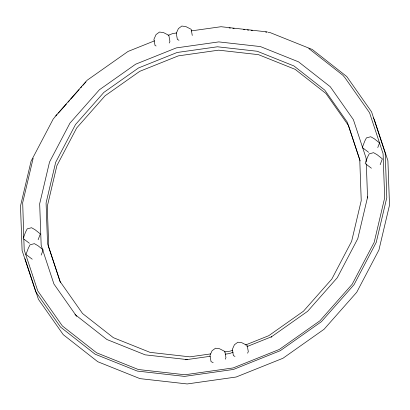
<?xml version="1.0" encoding="UTF-8"?>
<svg xmlns="http://www.w3.org/2000/svg" width="410" height="410" viewBox="0 0 410 410"><rect width="100%" height="100%" fill="white"/><g stroke="black" fill="none" stroke-linecap="round" stroke-linejoin="round"><path stroke-width="0.61" d="M33.143 158.327L22.694 202.627L23.785 237.785M367.688 196.708L357.802 238.62L337.281 277.713L307.654 311.282L271.082 337.087L271.697 336.702L246.84 346.66M38.13 239.742L40.334 233.91L35.086 229.749L31.534 227.719L27.229 228.872L25.553 232.106L23.124 238.523L29.387 243.263M41.179 255.097L43.168 249.844L37.92 245.682L34.363 243.653L30.063 244.806L28.382 248.04L25.958 254.461L32.221 259.202M377.764 147.595L379.527 142.931L374.284 138.77L370.727 136.74L366.422 137.893L364.746 141.127L362.317 147.544L368.58 152.284M380.152 164.697L382.361 158.865L377.113 154.703L373.556 152.674L369.256 153.827L367.575 157.061L365.151 163.482L371.414 168.223M169.217 43.024L169.924 41.446L168.833 35.311L163.503 32.58L159.505 32.047L156.051 34.578L153.929 39.309L155.021 45.443L156.087 45.992M225.244 359.186L225.951 357.607L224.864 351.472L219.534 348.741L215.532 348.208L212.083 350.74L209.956 355.47L211.047 361.605L213.179 362.696M247.594 353.189L248.301 351.611L247.209 345.476L241.879 342.745L237.882 342.212L234.428 344.743L232.306 349.474L233.398 355.608L234.997 356.428M55.042 116.614L87.125 80.263L128.038 51.445L154.549 40.826M54.976 116.993L53.279 118.915L31.073 161.212L20.5 206.04L22.099 250.51L35.731 291.756L60.547 327.093L95.079 354.173L137.273 371.07L184.495 376.39L233.439 369.461L280.281 350.699L321.404 321.681L354.025 284.714L376.231 242.418L386.804 197.589L385.205 153.12L371.578 111.874L346.757 76.537L312.225 49.456L270.031 32.559L268.145 32.349M55.821 116.035L57.093 114.595M58.363 113.155L66.415 104.032M68.106 102.111L69.377 100.67M70.648 99.23L79.125 89.631M80.821 87.709L81.667 86.751M82.938 85.311L85.905 81.949M168.1 35.398L172.815 33.512L176.607 32.974M232.557 350.191L230.184 351.144L224.516 351.944M245.616 344.959L268.77 335.687L303.441 311.226L331.813 279.072L351.636 241.321L361.231 200.628L359.77 159.941L347.301 122.206L324.771 90.128L293.949 65.959L257.254 51.265L217.438 46.781L177.12 52.485L138.534 67.942L103.863 92.404L75.491 124.558L55.673 162.309L46.074 203.001L47.539 243.689L60.003 281.424L82.533 313.501L113.355 337.671L150.055 352.364L189.866 356.849L210.658 353.907M233.223 352.113L229.672 353.538L225.28 354.158M191.147 30.914L221.041 26.717L267.32 31.929M210.227 356.29L185.761 359.755L187.206 359.585L145.207 354.855L106.892 339.506L74.979 314.48M229.108 27.952L230.364 28.09M232.885 28.377L234.141 28.515M243.586 29.581L244.847 29.725M247.363 30.007L248.624 30.15M251.145 30.432L252.401 30.576M265.624 32.062L266.884 32.206M178.965 40.267L177.366 39.447L176.279 33.312L178.401 28.582L181.85 26.05L185.853 26.583L191.183 29.315L192.269 35.45M308.807 48.544L342.868 75.25L344.928 77.669L369.553 112.735L383.083 153.688L384.672 197.84L374.181 242.325L352.175 284.248L319.908 320.81L279.318 349.448L233.167 367.934L184.946 374.76L138.339 369.512L96.601 352.795L62.381 325.96L37.751 290.895L24.221 249.941L23.831 239.066M373.177 117.875L373.905 118.915M76.67 316.377L53.935 284.007L41.179 245.395L39.678 203.76L49.523 162.037L69.936 123.143L99.374 89.79L135.659 64.191L176.305 47.908L218.781 41.897L260.447 46.586L298.521 61.833L330.27 86.73L353.369 119.623L366.125 158.234L366.263 162.022M374.268 119.433L387.901 160.679L389.5 205.149L378.927 249.982L356.72 292.279L324.095 329.24L282.972 358.258L236.134 377.021L187.191 383.95L139.969 378.63L97.775 361.733L63.242 334.652L38.422 299.315L24.995 258.679M360.185 160.93L348.505 125.593L325.981 93.516L295.159 69.346L258.459 54.653L218.643 50.169L178.329 55.873L139.743 71.33L105.073 95.791L76.696 127.946L56.877 165.696L47.278 206.389L48.744 247.076L60.424 282.418M366.33 163.913L367.56 197.974"/></g></svg>
